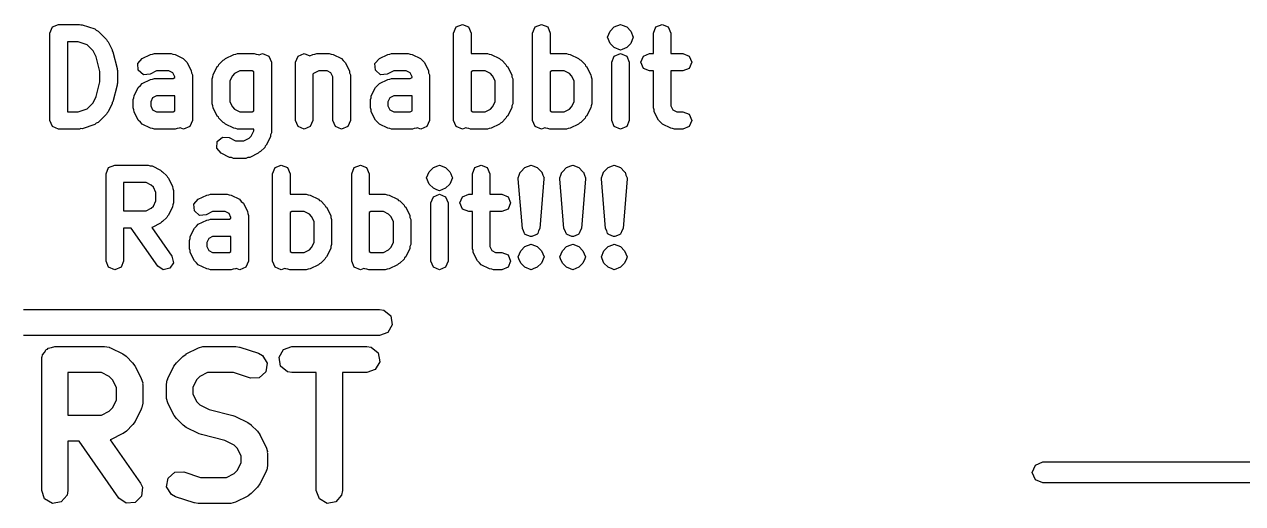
# Model space of a CAD drawing. Extents: x 93.8 to 150, y -109.9 to -90.1.
# Drawn here: x 106.72 to 113.69, y -97.87 to -95.13 of the extents above; entities that cross this region are included whole.
import ezdxf

# ---------------------------------------------------------------- set-up
doc = ezdxf.new("R2010")
doc.units = 0
doc.layers.add('BLACK', color=7, linetype='CONTINUOUS')

msp = doc.modelspace()

# ---------------------------------------------------------------- linework, layer by layer
at = {"layer": 'BLACK', "linetype": 'CONTINUOUS'}
for p, q in [((106.881, -95.1463), (106.916, -95.1317)), ((106.916, -95.1317), (107.035, -95.1317)), ((107.035, -95.1317), (107.043, -95.1348)), ((107.043, -95.1348), (107.051, -95.1343)), ((107.051, -95.1343), (107.123, -95.1581)), ((109.191, -95.1463), (109.226, -95.1317)), ((109.226, -95.1317), (109.261, -95.1463)), ((109.643, -95.1463), (109.678, -95.1317)), ((109.678, -95.1317), (109.714, -95.1463)), ((110.095, -95.1463), (110.131, -95.1317)), ((110.131, -95.1317), (110.131, -95.1317)), ((110.131, -95.1317), (110.141, -95.136)), ((110.141, -95.136), (110.166, -95.1463)), ((110.333, -95.1463), (110.369, -95.1317)), ((110.369, -95.1317), (110.404, -95.1463)), ((106.866, -95.1817), (106.881, -95.1463)), ((106.866, -95.6817), (106.866, -95.1817)), ((107.123, -95.1581), (107.131, -95.1657)), ((107.131, -95.1657), (107.142, -95.1701)), ((107.142, -95.1701), (107.19, -95.2178)), ((109.176, -95.1817), (109.191, -95.1463)), ((109.176, -95.6817), (109.176, -95.1817)), ((109.261, -95.1463), (109.276, -95.1817)), ((109.276, -95.1817), (109.276, -95.2984)), ((109.628, -95.1817), (109.643, -95.1463)), ((109.628, -95.6817), (109.628, -95.1817)), ((109.714, -95.1463), (109.728, -95.1817)), ((109.728, -95.1817), (109.728, -95.2984)), ((110.057, -95.2055), (110.071, -95.1701)), ((110.071, -95.2409), (110.057, -95.2055)), ((110.071, -95.1701), (110.095, -95.1463)), ((110.166, -95.1463), (110.166, -95.1463)), ((110.166, -95.1463), (110.166, -95.1463)), ((110.166, -95.1463), (110.19, -95.1701)), ((110.19, -95.1701), (110.19, -95.1701)), ((110.19, -95.1701), (110.19, -95.1701)), ((110.19, -95.1701), (110.204, -95.2055)), ((110.204, -95.2055), (110.19, -95.2409)), ((110.319, -95.1817), (110.333, -95.1463)), ((110.319, -95.2984), (110.319, -95.1817)), ((110.404, -95.1463), (110.419, -95.1817)), ((110.419, -95.1817), (110.419, -95.2984)), ((106.966, -95.2317), (106.966, -95.6317)), ((107.027, -95.2317), (106.966, -95.2317)), ((107.08, -95.2492), (107.027, -95.2317)), ((107.113, -95.2827), (107.08, -95.2492)), ((107.19, -95.2178), (107.193, -95.2254)), ((107.193, -95.2254), (107.199, -95.2308)), ((107.199, -95.2308), (107.223, -95.2784)), ((107.223, -95.2784), (107.223, -95.284)), ((110.095, -95.2647), (110.071, -95.2409)), ((110.071, -95.2409), (110.071, -95.2409)), ((110.095, -95.2647), (110.095, -95.2647)), ((110.131, -95.2793), (110.095, -95.2647)), ((110.141, -95.275), (110.131, -95.2793)), ((110.131, -95.2793), (110.131, -95.2793)), ((110.166, -95.2647), (110.141, -95.275)), ((110.19, -95.2409), (110.166, -95.2647)), ((107.131, -95.3182), (107.113, -95.2827)), ((107.152, -95.4021), (107.131, -95.3182)), ((107.223, -95.284), (107.227, -95.2886)), ((107.227, -95.2886), (107.251, -95.3838)), ((107.369, -95.3564), (107.394, -95.3274)), ((107.394, -95.3274), (107.442, -95.3036)), ((107.442, -95.3036), (107.453, -95.3028)), ((107.453, -95.3028), (107.464, -95.2984)), ((107.464, -95.2984), (107.559, -95.2984)), ((107.559, -95.2984), (107.57, -95.3028)), ((107.57, -95.3028), (107.582, -95.3036)), ((107.582, -95.3036), (107.629, -95.3274)), ((107.629, -95.3274), (107.64, -95.3394)), ((107.64, -95.3394), (107.652, -95.3498)), ((107.833, -95.3606), (107.857, -95.3368)), ((107.857, -95.3368), (107.865, -95.3337)), ((107.865, -95.3337), (107.87, -95.3274)), ((107.87, -95.3274), (107.918, -95.3036)), ((107.918, -95.3036), (107.929, -95.3028)), ((107.929, -95.3028), (107.94, -95.2984)), ((107.94, -95.2984), (108.035, -95.2984)), ((108.035, -95.2984), (108.046, -95.3028)), ((108.046, -95.3028), (108.058, -95.3036)), ((108.058, -95.3036), (108.063, -95.3065)), ((108.063, -95.3065), (108.083, -95.2984)), ((108.083, -95.2984), (108.118, -95.313)), ((108.118, -95.313), (108.133, -95.3484)), ((108.133, -95.3484), (108.133, -95.7531)), ((108.271, -95.3484), (108.286, -95.313)), ((108.271, -95.6817), (108.271, -95.3484)), ((108.286, -95.313), (108.321, -95.2984)), ((108.321, -95.2984), (108.354, -95.3119)), ((108.354, -95.3119), (108.37, -95.3036)), ((108.37, -95.3036), (108.382, -95.3028)), ((108.382, -95.3028), (108.393, -95.2984)), ((108.393, -95.2984), (108.464, -95.2984)), ((108.464, -95.2984), (108.475, -95.3028)), ((108.475, -95.3028), (108.486, -95.3036)), ((108.486, -95.3036), (108.534, -95.3274)), ((108.534, -95.3274), (108.544, -95.3394)), ((108.544, -95.3394), (108.556, -95.3498)), ((108.726, -95.3564), (108.751, -95.3274)), ((108.751, -95.3274), (108.799, -95.3036)), ((108.799, -95.3036), (108.81, -95.3028)), ((108.81, -95.3028), (108.821, -95.2984)), ((108.821, -95.2984), (108.916, -95.2984)), ((108.916, -95.2984), (108.927, -95.3028)), ((108.927, -95.3028), (108.939, -95.3036)), ((108.939, -95.3036), (108.986, -95.3274)), ((108.986, -95.3274), (108.997, -95.3394)), ((108.997, -95.3394), (109.009, -95.3498)), ((109.276, -95.2984), (109.369, -95.2984)), ((109.369, -95.2984), (109.379, -95.3028)), ((109.379, -95.3028), (109.391, -95.3036)), ((109.391, -95.3036), (109.439, -95.3274)), ((109.439, -95.3274), (109.444, -95.3337)), ((109.444, -95.3337), (109.452, -95.3368)), ((109.452, -95.3368), (109.475, -95.3606)), ((109.728, -95.2984), (109.821, -95.2984)), ((109.821, -95.2984), (109.832, -95.3028)), ((109.832, -95.3028), (109.843, -95.3036)), ((109.843, -95.3036), (109.891, -95.3274)), ((109.891, -95.3274), (109.896, -95.3337)), ((109.896, -95.3337), (109.904, -95.3368)), ((109.904, -95.3368), (109.928, -95.3606)), ((110.081, -95.3484), (110.095, -95.313)), ((110.081, -95.6817), (110.081, -95.3484)), ((110.095, -95.313), (110.131, -95.2984)), ((110.131, -95.2984), (110.166, -95.313)), ((110.166, -95.313), (110.181, -95.3484)), ((110.181, -95.3484), (110.181, -95.6817)), ((110.247, -95.3484), (110.262, -95.313)), ((110.262, -95.3837), (110.247, -95.3484)), ((110.262, -95.313), (110.297, -95.2984)), ((110.297, -95.2984), (110.319, -95.2984)), ((110.419, -95.2984), (110.488, -95.2984)), ((110.488, -95.2984), (110.523, -95.313)), ((110.523, -95.313), (110.538, -95.3484)), ((110.538, -95.3484), (110.523, -95.3837)), ((107.152, -95.4612), (107.152, -95.4021)), ((107.251, -95.3838), (107.25, -95.3901)), ((107.25, -95.3901), (107.252, -95.396)), ((107.252, -95.396), (107.252, -95.4674)), ((107.372, -95.3945), (107.369, -95.3564)), ((107.401, -95.4196), (107.372, -95.3945)), ((107.439, -95.4169), (107.401, -95.4196)), ((107.476, -95.3984), (107.439, -95.4169)), ((107.547, -95.3984), (107.476, -95.3984)), ((107.57, -95.4094), (107.547, -95.3984)), ((107.581, -95.4316), (107.57, -95.4094)), ((107.652, -95.3498), (107.675, -95.3974)), ((107.675, -95.3974), (107.676, -95.409)), ((107.676, -95.409), (107.681, -95.4198)), ((107.8, -95.4212), (107.824, -95.3736)), ((107.824, -95.3736), (107.83, -95.3682)), ((107.83, -95.3682), (107.833, -95.3606)), ((107.922, -95.4133), (107.91, -95.4256)), ((107.952, -95.3984), (107.922, -95.4133)), ((108.024, -95.3984), (107.952, -95.3984)), ((108.033, -95.4031), (108.024, -95.3984)), ((108.033, -95.627), (108.033, -95.4031)), ((108.375, -95.4133), (108.371, -95.4167)), ((108.371, -95.4167), (108.371, -95.6817)), ((108.404, -95.3984), (108.375, -95.4133)), ((108.452, -95.3984), (108.404, -95.3984)), ((108.474, -95.4094), (108.452, -95.3984)), ((108.485, -95.4316), (108.474, -95.4094)), ((108.556, -95.3498), (108.58, -95.3974)), ((108.58, -95.3974), (108.581, -95.409)), ((108.581, -95.409), (108.585, -95.4198)), ((108.729, -95.3945), (108.726, -95.3564)), ((108.758, -95.4196), (108.729, -95.3945)), ((108.796, -95.4169), (108.758, -95.4196)), ((108.833, -95.3984), (108.796, -95.4169)), ((108.905, -95.3984), (108.833, -95.3984)), ((108.927, -95.4094), (108.905, -95.3984)), ((108.938, -95.4316), (108.927, -95.4094)), ((109.009, -95.3498), (109.032, -95.3974)), ((109.032, -95.3974), (109.033, -95.409)), ((109.033, -95.409), (109.038, -95.4198)), ((109.285, -95.3984), (109.276, -95.4031)), ((109.276, -95.4031), (109.276, -95.627)), ((109.357, -95.3984), (109.285, -95.3984)), ((109.387, -95.4133), (109.357, -95.3984)), ((109.399, -95.4256), (109.387, -95.4133)), ((109.475, -95.3606), (109.479, -95.3682)), ((109.479, -95.3682), (109.485, -95.3736)), ((109.485, -95.3736), (109.509, -95.4212)), ((109.738, -95.3984), (109.728, -95.4031)), ((109.728, -95.4031), (109.728, -95.627)), ((109.809, -95.3984), (109.738, -95.3984)), ((109.839, -95.4133), (109.809, -95.3984)), ((109.851, -95.4256), (109.839, -95.4133)), ((109.928, -95.3606), (109.931, -95.3682)), ((109.931, -95.3682), (109.937, -95.3736)), ((109.937, -95.3736), (109.961, -95.4212)), ((110.297, -95.3984), (110.262, -95.3837)), ((110.319, -95.3984), (110.297, -95.3984)), ((110.319, -95.6103), (110.319, -95.3984)), ((110.488, -95.3984), (110.419, -95.3984)), ((110.419, -95.3984), (110.419, -95.5985)), ((110.523, -95.3837), (110.488, -95.3984)), ((107.131, -95.5452), (107.152, -95.4612)), ((107.251, -95.4795), (107.227, -95.5748)), ((107.252, -95.4674), (107.25, -95.4733)), ((107.25, -95.4733), (107.251, -95.4795)), ((107.372, -95.4927), (107.384, -95.4823)), ((107.384, -95.4823), (107.394, -95.4703)), ((107.394, -95.4703), (107.442, -95.4465)), ((107.442, -95.4465), (107.453, -95.4457)), ((107.453, -95.4457), (107.464, -95.4412)), ((107.464, -95.4412), (107.571, -95.4412)), ((107.571, -95.4412), (107.581, -95.4365)), ((107.581, -95.4365), (107.581, -95.4316)), ((107.681, -95.4198), (107.681, -95.6817)), ((107.795, -95.4436), (107.799, -95.4328)), ((107.795, -95.5865), (107.795, -95.4436)), ((107.799, -95.4328), (107.8, -95.4212)), ((107.91, -95.4256), (107.895, -95.4554)), ((107.895, -95.4554), (107.895, -95.5746)), ((108.485, -95.6817), (108.485, -95.4316)), ((108.585, -95.4198), (108.585, -95.6817)), ((108.729, -95.4927), (108.741, -95.4823)), ((108.741, -95.4823), (108.751, -95.4703)), ((108.751, -95.4703), (108.799, -95.4465)), ((108.799, -95.4465), (108.81, -95.4457)), ((108.81, -95.4457), (108.821, -95.4412)), ((108.821, -95.4412), (108.928, -95.4412)), ((108.928, -95.4412), (108.938, -95.4365)), ((108.938, -95.4365), (108.938, -95.4316)), ((109.038, -95.4198), (109.038, -95.6817)), ((109.414, -95.4554), (109.399, -95.4256)), ((109.414, -95.5746), (109.414, -95.4554)), ((109.509, -95.4212), (109.509, -95.4328)), ((109.509, -95.4328), (109.514, -95.4436)), ((109.514, -95.4436), (109.514, -95.5865)), ((109.866, -95.4554), (109.851, -95.4256)), ((109.866, -95.5746), (109.866, -95.4554)), ((109.961, -95.4212), (109.962, -95.4328)), ((109.962, -95.4328), (109.966, -95.4436)), ((109.966, -95.4436), (109.966, -95.5865)), ((107.113, -95.5806), (107.131, -95.5452)), ((107.343, -95.5626), (107.347, -95.5519)), ((107.347, -95.5519), (107.348, -95.5403)), ((107.348, -95.5403), (107.372, -95.4927)), ((107.454, -95.5523), (107.443, -95.5744)), ((107.476, -95.5412), (107.454, -95.5523)), ((107.581, -95.5412), (107.476, -95.5412)), ((107.581, -95.627), (107.581, -95.5412)), ((108.7, -95.5626), (108.704, -95.5519)), ((108.704, -95.5519), (108.705, -95.5403)), ((108.705, -95.5403), (108.729, -95.4927)), ((108.811, -95.5523), (108.8, -95.5744)), ((108.833, -95.5412), (108.811, -95.5523)), ((108.938, -95.5412), (108.833, -95.5412)), ((108.938, -95.627), (108.938, -95.5412)), ((107.027, -95.6317), (107.08, -95.6142)), ((107.08, -95.6142), (107.113, -95.5806)), ((107.223, -95.585), (107.199, -95.6326)), ((107.227, -95.5748), (107.223, -95.5793)), ((107.223, -95.5793), (107.223, -95.585)), ((107.343, -95.6103), (107.343, -95.5626)), ((107.347, -95.621), (107.343, -95.6103)), ((107.348, -95.6326), (107.347, -95.621)), ((107.443, -95.5744), (107.443, -95.5985)), ((107.443, -95.5985), (107.454, -95.6206)), ((107.454, -95.6206), (107.476, -95.6317)), ((107.571, -95.6317), (107.581, -95.627)), ((107.799, -95.5972), (107.795, -95.5865)), ((107.8, -95.6088), (107.799, -95.5972)), ((107.824, -95.6564), (107.8, -95.6088)), ((107.895, -95.5746), (107.91, -95.6045)), ((107.91, -95.6045), (107.922, -95.6168)), ((107.922, -95.6168), (107.952, -95.6317)), ((108.024, -95.6317), (108.033, -95.627)), ((108.7, -95.6103), (108.7, -95.5626)), ((108.704, -95.621), (108.7, -95.6103)), ((108.705, -95.6326), (108.704, -95.621)), ((108.8, -95.5744), (108.8, -95.5985)), ((108.8, -95.5985), (108.811, -95.6206)), ((108.811, -95.6206), (108.833, -95.6317)), ((108.928, -95.6317), (108.938, -95.627)), ((109.276, -95.627), (109.285, -95.6317)), ((109.357, -95.6317), (109.387, -95.6168)), ((109.387, -95.6168), (109.399, -95.6045)), ((109.399, -95.6045), (109.414, -95.5746)), ((109.509, -95.6088), (109.485, -95.6564)), ((109.514, -95.5865), (109.509, -95.5972)), ((109.509, -95.5972), (109.509, -95.6088)), ((109.728, -95.627), (109.738, -95.6317)), ((109.809, -95.6317), (109.839, -95.6168)), ((109.839, -95.6168), (109.851, -95.6045)), ((109.851, -95.6045), (109.866, -95.5746)), ((109.961, -95.6088), (109.937, -95.6564)), ((109.962, -95.5972), (109.961, -95.6088)), ((109.966, -95.5865), (109.962, -95.5972)), ((110.323, -95.621), (110.319, -95.6103)), ((110.324, -95.6326), (110.323, -95.621)), ((110.419, -95.5985), (110.43, -95.6206)), ((110.43, -95.6206), (110.452, -95.6317)), ((106.881, -95.717), (106.866, -95.6817)), ((106.966, -95.6317), (107.027, -95.6317)), ((107.131, -95.6977), (107.123, -95.7053)), ((107.142, -95.6932), (107.131, -95.6977)), ((107.19, -95.6456), (107.142, -95.6932)), ((107.193, -95.638), (107.19, -95.6456)), ((107.199, -95.6326), (107.193, -95.638)), ((107.372, -95.6802), (107.348, -95.6326)), ((107.384, -95.6906), (107.372, -95.6802)), ((107.394, -95.7026), (107.384, -95.6906)), ((107.476, -95.6317), (107.571, -95.6317)), ((107.681, -95.6817), (107.666, -95.717)), ((107.83, -95.6618), (107.824, -95.6564)), ((107.833, -95.6694), (107.83, -95.6618)), ((107.857, -95.6932), (107.833, -95.6694)), ((107.865, -95.6964), (107.857, -95.6932)), ((107.87, -95.7026), (107.865, -95.6964)), ((107.952, -95.6317), (108.024, -95.6317)), ((108.286, -95.717), (108.271, -95.6817)), ((108.371, -95.6817), (108.356, -95.717)), ((108.5, -95.717), (108.485, -95.6817)), ((108.585, -95.6817), (108.571, -95.717)), ((108.729, -95.6802), (108.705, -95.6326)), ((108.741, -95.6906), (108.729, -95.6802)), ((108.751, -95.7026), (108.741, -95.6906)), ((108.833, -95.6317), (108.928, -95.6317)), ((109.038, -95.6817), (109.023, -95.717)), ((109.191, -95.717), (109.176, -95.6817)), ((109.285, -95.6317), (109.357, -95.6317)), ((109.444, -95.6964), (109.439, -95.7026)), ((109.452, -95.6932), (109.444, -95.6964)), ((109.475, -95.6694), (109.452, -95.6932)), ((109.479, -95.6618), (109.475, -95.6694)), ((109.485, -95.6564), (109.479, -95.6618)), ((109.643, -95.717), (109.628, -95.6817)), ((109.738, -95.6317), (109.809, -95.6317)), ((109.896, -95.6964), (109.891, -95.7026)), ((109.904, -95.6932), (109.896, -95.6964)), ((109.928, -95.6694), (109.904, -95.6932)), ((109.931, -95.6618), (109.928, -95.6694)), ((109.937, -95.6564), (109.931, -95.6618)), ((110.095, -95.717), (110.081, -95.6817)), ((110.181, -95.6817), (110.166, -95.717)), ((110.348, -95.6802), (110.324, -95.6326)), ((110.36, -95.6906), (110.348, -95.6802)), ((110.37, -95.7026), (110.36, -95.6906)), ((110.452, -95.6317), (110.488, -95.6317)), ((110.488, -95.6317), (110.523, -95.6463)), ((110.523, -95.6463), (110.538, -95.6817)), ((110.538, -95.6817), (110.523, -95.717)), ((106.916, -95.7317), (106.881, -95.717)), ((107.035, -95.7317), (106.916, -95.7317)), ((107.043, -95.7285), (107.035, -95.7317)), ((107.051, -95.7291), (107.043, -95.7285)), ((107.123, -95.7053), (107.051, -95.7291)), ((107.442, -95.7264), (107.394, -95.7026)), ((107.453, -95.7272), (107.442, -95.7264)), ((107.464, -95.7317), (107.453, -95.7272)), ((107.583, -95.7317), (107.464, -95.7317)), ((107.594, -95.7272), (107.583, -95.7317)), ((107.605, -95.7264), (107.594, -95.7272)), ((107.611, -95.7236), (107.605, -95.7264)), ((107.631, -95.7317), (107.611, -95.7236)), ((107.666, -95.717), (107.631, -95.7317)), ((107.918, -95.7264), (107.87, -95.7026)), ((107.929, -95.7272), (107.918, -95.7264)), ((107.94, -95.7317), (107.929, -95.7272)), ((108.033, -95.7317), (107.94, -95.7317)), ((108.018, -95.7711), (108.033, -95.7413)), ((108.033, -95.7413), (108.033, -95.7317)), ((108.129, -95.7639), (108.128, -95.7755)), ((108.133, -95.7531), (108.129, -95.7639)), ((108.321, -95.7317), (108.286, -95.717)), ((108.356, -95.717), (108.321, -95.7317)), ((108.535, -95.7317), (108.5, -95.717)), ((108.571, -95.717), (108.535, -95.7317)), ((108.799, -95.7264), (108.751, -95.7026)), ((108.81, -95.7272), (108.799, -95.7264)), ((108.821, -95.7317), (108.81, -95.7272)), ((108.94, -95.7317), (108.821, -95.7317)), ((108.951, -95.7272), (108.94, -95.7317)), ((108.963, -95.7264), (108.951, -95.7272)), ((108.968, -95.7236), (108.963, -95.7264)), ((108.988, -95.7317), (108.968, -95.7236)), ((109.023, -95.717), (108.988, -95.7317)), ((109.226, -95.7317), (109.191, -95.717)), ((109.245, -95.7236), (109.226, -95.7317)), ((109.251, -95.7264), (109.245, -95.7236)), ((109.263, -95.7272), (109.251, -95.7264)), ((109.273, -95.7317), (109.263, -95.7272)), ((109.369, -95.7317), (109.273, -95.7317)), ((109.379, -95.7272), (109.369, -95.7317)), ((109.391, -95.7264), (109.379, -95.7272)), ((109.439, -95.7026), (109.391, -95.7264)), ((109.678, -95.7317), (109.643, -95.717)), ((109.698, -95.7236), (109.678, -95.7317)), ((109.703, -95.7264), (109.698, -95.7236)), ((109.715, -95.7272), (109.703, -95.7264)), ((109.726, -95.7317), (109.715, -95.7272)), ((109.821, -95.7317), (109.726, -95.7317)), ((109.832, -95.7272), (109.821, -95.7317)), ((109.843, -95.7264), (109.832, -95.7272)), ((109.891, -95.7026), (109.843, -95.7264)), ((110.131, -95.7317), (110.095, -95.717)), ((110.166, -95.717), (110.131, -95.7317)), ((110.418, -95.7264), (110.37, -95.7026)), ((110.429, -95.7272), (110.418, -95.7264)), ((110.44, -95.7317), (110.429, -95.7272)), ((110.488, -95.7317), (110.44, -95.7317)), ((110.523, -95.717), (110.488, -95.7317)), ((107.821, -95.8404), (107.824, -95.8022)), ((107.824, -95.8022), (107.853, -95.7771)), ((107.853, -95.7771), (107.891, -95.7798)), ((107.891, -95.7798), (107.928, -95.7984)), ((107.928, -95.7984), (107.976, -95.7984)), ((107.976, -95.7984), (108.006, -95.7835)), ((108.006, -95.7835), (108.018, -95.7711)), ((108.095, -95.8361), (108.071, -95.8599)), ((108.098, -95.8285), (108.095, -95.8361)), ((108.104, -95.8231), (108.098, -95.8285)), ((108.128, -95.7755), (108.104, -95.8231)), ((107.846, -95.8693), (107.821, -95.8404)), ((107.894, -95.8931), (107.846, -95.8693)), ((107.906, -95.8939), (107.894, -95.8931)), ((107.916, -95.8984), (107.906, -95.8939)), ((107.988, -95.8984), (107.916, -95.8984)), ((107.999, -95.8939), (107.988, -95.8984)), ((108.01, -95.8931), (107.999, -95.8939)), ((108.058, -95.8693), (108.01, -95.8931)), ((108.063, -95.8631), (108.058, -95.8693)), ((108.071, -95.8599), (108.063, -95.8631)), ((107.188, -95.9867), (107.202, -95.9513)), ((107.202, -95.9513), (107.238, -95.9367)), ((107.238, -95.9367), (107.428, -95.9367)), ((107.428, -95.9367), (107.439, -95.9411)), ((107.439, -95.9411), (107.451, -95.942)), ((107.451, -95.942), (107.498, -95.9658)), ((107.498, -95.9658), (107.504, -95.972)), ((107.504, -95.972), (107.511, -95.9751)), ((107.511, -95.9751), (107.535, -95.999)), ((108.14, -95.9867), (108.155, -95.9513)), ((108.155, -95.9513), (108.19, -95.9367)), ((108.19, -95.9367), (108.225, -95.9513)), ((108.225, -95.9513), (108.24, -95.9867)), ((108.593, -95.9867), (108.607, -95.9513)), ((108.607, -95.9513), (108.643, -95.9367)), ((108.643, -95.9367), (108.678, -95.9513)), ((108.678, -95.9513), (108.693, -95.9867)), ((109.021, -96.0105), (109.036, -95.9751)), ((109.036, -95.9751), (109.06, -95.9513)), ((109.036, -95.9751), (109.036, -95.9751)), ((109.06, -95.9513), (109.085, -95.941)), ((109.06, -95.9513), (109.06, -95.9513)), ((109.06, -95.9513), (109.06, -95.9513)), ((109.085, -95.941), (109.095, -95.9367)), ((109.095, -95.9367), (109.095, -95.9367)), ((109.095, -95.9367), (109.13, -95.9513)), ((109.13, -95.9513), (109.154, -95.9751)), ((109.154, -95.9751), (109.159, -95.9869)), ((109.283, -95.9867), (109.298, -95.9513)), ((109.298, -95.9513), (109.333, -95.9367)), ((109.333, -95.9367), (109.368, -95.9513)), ((109.368, -95.9513), (109.383, -95.9867)), ((109.559, -95.9772), (109.56, -95.9751)), ((109.56, -95.9751), (109.583, -95.9513)), ((109.583, -95.9513), (109.619, -95.9367)), ((109.619, -95.9367), (109.619, -95.9367)), ((109.619, -95.9367), (109.629, -95.941)), ((109.629, -95.941), (109.654, -95.9513)), ((109.654, -95.9513), (109.654, -95.9513)), ((109.654, -95.9513), (109.654, -95.9513)), ((109.654, -95.9513), (109.678, -95.9751)), ((109.678, -95.9751), (109.679, -95.9772)), ((109.797, -95.9772), (109.798, -95.9751)), ((109.798, -95.9751), (109.821, -95.9513)), ((109.821, -95.9513), (109.846, -95.941)), ((109.821, -95.9513), (109.821, -95.9513)), ((109.821, -95.9513), (109.821, -95.9513)), ((109.846, -95.941), (109.857, -95.9367)), ((109.857, -95.9367), (109.857, -95.9367)), ((109.857, -95.9367), (109.892, -95.9513)), ((109.892, -95.9513), (109.916, -95.9751)), ((109.916, -95.9751), (109.917, -95.9772)), ((110.035, -95.9772), (110.036, -95.9751)), ((110.036, -95.9751), (110.06, -95.9513)), ((110.06, -95.9513), (110.085, -95.941)), ((110.06, -95.9513), (110.06, -95.9513)), ((110.06, -95.9513), (110.06, -95.9513)), ((110.085, -95.941), (110.095, -95.9367)), ((110.095, -95.9367), (110.095, -95.9367)), ((110.095, -95.9367), (110.13, -95.9513)), ((110.13, -95.9513), (110.154, -95.9751)), ((110.154, -95.9751), (110.155, -95.9772)), ((107.188, -96.4867), (107.188, -95.9867)), ((107.288, -96.0367), (107.288, -96.1986)), ((107.416, -96.0367), (107.288, -96.0367)), ((107.446, -96.0516), (107.416, -96.0367)), ((107.535, -95.999), (107.538, -96.0066)), ((107.538, -96.0066), (107.544, -96.0119)), ((107.544, -96.0119), (107.568, -96.0596)), ((108.14, -96.4867), (108.14, -95.9867)), ((108.24, -95.9867), (108.24, -96.1034)), ((108.593, -96.4867), (108.593, -95.9867)), ((108.693, -95.9867), (108.693, -96.1034)), ((109.036, -96.0459), (109.021, -96.0105)), ((109.06, -96.0697), (109.036, -96.0459)), ((109.154, -96.0459), (109.13, -96.0697)), ((109.169, -96.0105), (109.154, -96.0459)), ((109.154, -96.0459), (109.154, -96.0459)), ((109.159, -95.9869), (109.165, -96.0025)), ((109.165, -96.0025), (109.169, -96.0105)), ((109.283, -96.1034), (109.283, -95.9867)), ((109.383, -95.9867), (109.383, -96.1034)), ((109.545, -96.0105), (109.551, -95.9946)), ((109.546, -96.0125), (109.545, -96.0105)), ((109.545, -96.0147), (109.546, -96.0125)), ((109.569, -96.3004), (109.545, -96.0147)), ((109.551, -95.9946), (109.557, -95.9782)), ((109.557, -95.9782), (109.559, -95.9772)), ((109.692, -96.0147), (109.669, -96.3004)), ((109.679, -95.9772), (109.681, -95.9782)), ((109.681, -95.9782), (109.686, -95.9946)), ((109.686, -95.9946), (109.693, -96.0105)), ((109.693, -96.0105), (109.692, -96.0125)), ((109.692, -96.0125), (109.692, -96.0147)), ((109.783, -96.0105), (109.79, -95.9946)), ((109.784, -96.0125), (109.783, -96.0105)), ((109.783, -96.0147), (109.784, -96.0125)), ((109.807, -96.3004), (109.783, -96.0147)), ((109.79, -95.9946), (109.795, -95.9782)), ((109.795, -95.9782), (109.797, -95.9772)), ((109.93, -96.0147), (109.907, -96.3004)), ((109.917, -95.9772), (109.919, -95.9782)), ((109.919, -95.9782), (109.924, -95.9946)), ((109.924, -95.9946), (109.931, -96.0105)), ((109.931, -96.0105), (109.93, -96.0125)), ((109.93, -96.0125), (109.93, -96.0147)), ((110.021, -96.0105), (110.028, -95.9946)), ((110.022, -96.0125), (110.021, -96.0105)), ((110.021, -96.0147), (110.022, -96.0125)), ((110.045, -96.3004), (110.021, -96.0147)), ((110.028, -95.9946), (110.033, -95.9782)), ((110.033, -95.9782), (110.035, -95.9772)), ((110.169, -96.0147), (110.145, -96.3004)), ((110.155, -95.9772), (110.157, -95.9782)), ((110.157, -95.9782), (110.162, -95.9946)), ((110.162, -95.9946), (110.169, -96.0105)), ((110.169, -96.0105), (110.168, -96.0125)), ((110.168, -96.0125), (110.169, -96.0147)), ((107.459, -96.0639), (107.446, -96.0516)), ((107.473, -96.0937), (107.459, -96.0639)), ((107.473, -96.1416), (107.473, -96.0937)), ((107.568, -96.0596), (107.569, -96.0712)), ((107.569, -96.0712), (107.573, -96.0819)), ((107.573, -96.0819), (107.573, -96.1534)), ((107.715, -96.1324), (107.763, -96.1086)), ((107.763, -96.1086), (107.775, -96.1078)), ((107.775, -96.1078), (107.785, -96.1034)), ((107.785, -96.1034), (107.881, -96.1034)), ((107.881, -96.1034), (107.891, -96.1078)), ((107.891, -96.1078), (107.903, -96.1086)), ((107.903, -96.1086), (107.951, -96.1324)), ((108.24, -96.1034), (108.333, -96.1034)), ((108.333, -96.1034), (108.344, -96.1078)), ((108.344, -96.1078), (108.355, -96.1086)), ((108.355, -96.1086), (108.403, -96.1324)), ((108.693, -96.1034), (108.785, -96.1034)), ((108.785, -96.1034), (108.796, -96.1078)), ((108.796, -96.1078), (108.808, -96.1086)), ((108.808, -96.1086), (108.855, -96.1324)), ((109.08, -96.0782), (109.06, -96.0697)), ((109.06, -96.118), (109.095, -96.1034)), ((109.095, -96.0843), (109.08, -96.0782)), ((109.13, -96.0697), (109.095, -96.0843)), ((109.095, -96.0843), (109.095, -96.0843)), ((109.095, -96.1034), (109.13, -96.118)), ((109.13, -96.0697), (109.13, -96.0697)), ((109.226, -96.118), (109.262, -96.1034)), ((109.262, -96.1034), (109.283, -96.1034)), ((109.383, -96.1034), (109.452, -96.1034)), ((109.452, -96.1034), (109.487, -96.118)), ((107.416, -96.1986), (107.446, -96.1837)), ((107.446, -96.1837), (107.459, -96.1714)), ((107.459, -96.1714), (107.473, -96.1416)), ((107.568, -96.1757), (107.544, -96.2233)), ((107.569, -96.1641), (107.568, -96.1757)), ((107.573, -96.1534), (107.569, -96.1641)), ((107.69, -96.1614), (107.715, -96.1324)), ((107.693, -96.1995), (107.69, -96.1614)), ((107.951, -96.1324), (107.961, -96.1444)), ((107.961, -96.1444), (107.973, -96.1548)), ((107.973, -96.1548), (107.997, -96.2024)), ((108.403, -96.1324), (108.408, -96.1387)), ((108.408, -96.1387), (108.416, -96.1418)), ((108.416, -96.1418), (108.44, -96.1656)), ((108.44, -96.1656), (108.443, -96.1732)), ((108.443, -96.1732), (108.449, -96.1786)), ((108.449, -96.1786), (108.473, -96.2262)), ((108.855, -96.1324), (108.861, -96.1387)), ((108.861, -96.1387), (108.868, -96.1418)), ((108.868, -96.1418), (108.892, -96.1656)), ((108.892, -96.1656), (108.895, -96.1732)), ((108.895, -96.1732), (108.902, -96.1786)), ((108.902, -96.1786), (108.925, -96.2262)), ((109.045, -96.1534), (109.06, -96.118)), ((109.045, -96.4867), (109.045, -96.1534)), ((109.13, -96.118), (109.145, -96.1534)), ((109.145, -96.1534), (109.145, -96.4867)), ((109.212, -96.1534), (109.226, -96.118)), ((109.226, -96.1887), (109.212, -96.1534)), ((109.487, -96.118), (109.502, -96.1534)), ((109.502, -96.1534), (109.487, -96.1887)), ((107.288, -96.1986), (107.416, -96.1986)), ((107.535, -96.2363), (107.511, -96.2601)), ((107.538, -96.2287), (107.535, -96.2363)), ((107.544, -96.2233), (107.538, -96.2287)), ((107.722, -96.2246), (107.693, -96.1995)), ((107.715, -96.2753), (107.763, -96.2515)), ((107.76, -96.2219), (107.722, -96.2246)), ((107.797, -96.2034), (107.76, -96.2219)), ((107.763, -96.2515), (107.775, -96.2507)), ((107.775, -96.2507), (107.785, -96.2462)), ((107.785, -96.2462), (107.893, -96.2462)), ((107.869, -96.2034), (107.797, -96.2034)), ((107.891, -96.2144), (107.869, -96.2034)), ((107.902, -96.2366), (107.891, -96.2144)), ((107.893, -96.2462), (107.902, -96.2415)), ((107.902, -96.2415), (107.902, -96.2366)), ((107.997, -96.2024), (107.998, -96.214)), ((107.998, -96.214), (108.002, -96.2248)), ((108.002, -96.2248), (108.002, -96.4867)), ((108.25, -96.2034), (108.24, -96.2081)), ((108.24, -96.2081), (108.24, -96.432)), ((108.321, -96.2034), (108.25, -96.2034)), ((108.351, -96.2183), (108.321, -96.2034)), ((108.363, -96.2306), (108.351, -96.2183)), ((108.378, -96.2604), (108.363, -96.2306)), ((108.473, -96.2262), (108.474, -96.2378)), ((108.474, -96.2378), (108.478, -96.2486)), ((108.478, -96.2486), (108.478, -96.3915)), ((108.702, -96.2034), (108.693, -96.2081)), ((108.693, -96.2081), (108.693, -96.432)), ((108.774, -96.2034), (108.702, -96.2034)), ((108.803, -96.2183), (108.774, -96.2034)), ((108.816, -96.2306), (108.803, -96.2183)), ((108.831, -96.2604), (108.816, -96.2306)), ((108.925, -96.2262), (108.926, -96.2378)), ((108.926, -96.2378), (108.931, -96.2486)), ((108.931, -96.2486), (108.931, -96.3915)), ((109.262, -96.2034), (109.226, -96.1887)), ((109.283, -96.2034), (109.262, -96.2034)), ((109.283, -96.4153), (109.283, -96.2034)), ((109.452, -96.2034), (109.383, -96.2034)), ((109.383, -96.2034), (109.383, -96.4035)), ((109.487, -96.1887), (109.452, -96.2034)), ((107.331, -96.2986), (107.288, -96.2986)), ((107.288, -96.2986), (107.288, -96.4867)), ((107.483, -96.5154), (107.331, -96.2986)), ((107.451, -96.2933), (107.449, -96.2934)), ((107.449, -96.2934), (107.564, -96.458)), ((107.498, -96.2695), (107.451, -96.2933)), ((107.504, -96.2633), (107.498, -96.2695)), ((107.511, -96.2601), (107.504, -96.2633)), ((107.669, -96.3453), (107.693, -96.2977)), ((107.693, -96.2977), (107.705, -96.2873)), ((107.705, -96.2873), (107.715, -96.2753)), ((108.378, -96.3796), (108.378, -96.2604)), ((108.831, -96.3796), (108.831, -96.2604)), ((109.576, -96.314), (109.569, -96.3004)), ((109.581, -96.3285), (109.576, -96.314)), ((109.662, -96.314), (109.657, -96.3285)), ((109.669, -96.3004), (109.662, -96.314)), ((109.814, -96.314), (109.807, -96.3004)), ((109.819, -96.3285), (109.814, -96.314)), ((109.9, -96.314), (109.895, -96.3285)), ((109.907, -96.3004), (109.9, -96.314)), ((110.052, -96.314), (110.045, -96.3004)), ((110.057, -96.3285), (110.052, -96.314)), ((110.138, -96.314), (110.133, -96.3285)), ((110.145, -96.3004), (110.138, -96.314)), ((107.664, -96.3676), (107.668, -96.3569)), ((107.664, -96.4153), (107.664, -96.3676)), ((107.668, -96.3569), (107.669, -96.3453)), ((107.775, -96.3573), (107.764, -96.3794)), ((107.764, -96.3794), (107.764, -96.4035)), ((107.797, -96.3462), (107.775, -96.3573)), ((107.902, -96.3462), (107.797, -96.3462)), ((107.902, -96.432), (107.902, -96.3462)), ((108.363, -96.4095), (108.378, -96.3796)), ((108.478, -96.3915), (108.474, -96.4022)), ((108.816, -96.4095), (108.831, -96.3796)), ((108.931, -96.3915), (108.926, -96.4022)), ((109.583, -96.3295), (109.581, -96.3285)), ((109.583, -96.3316), (109.583, -96.3295)), ((109.585, -96.3324), (109.583, -96.3316)), ((109.583, -96.4037), (109.619, -96.3891)), ((109.586, -96.3344), (109.585, -96.3324)), ((109.601, -96.339), (109.586, -96.3344)), ((109.615, -96.346), (109.601, -96.339)), ((109.617, -96.3454), (109.615, -96.346)), ((109.619, -96.3462), (109.617, -96.3454)), ((109.621, -96.3454), (109.619, -96.3462)), ((109.619, -96.3891), (109.619, -96.3891)), ((109.619, -96.3891), (109.624, -96.3915)), ((109.623, -96.346), (109.621, -96.3454)), ((109.636, -96.339), (109.623, -96.346)), ((109.624, -96.3915), (109.654, -96.4037)), ((109.651, -96.3344), (109.636, -96.339)), ((109.652, -96.3324), (109.651, -96.3344)), ((109.654, -96.3316), (109.652, -96.3324)), ((109.655, -96.3295), (109.654, -96.3316)), ((109.657, -96.3285), (109.655, -96.3295)), ((109.821, -96.3295), (109.819, -96.3285)), ((109.821, -96.3316), (109.821, -96.3295)), ((109.823, -96.3324), (109.821, -96.3316)), ((109.821, -96.4037), (109.848, -96.3929)), ((109.825, -96.3344), (109.823, -96.3324)), ((109.839, -96.339), (109.825, -96.3344)), ((109.853, -96.346), (109.839, -96.339)), ((109.848, -96.3929), (109.857, -96.3891)), ((109.855, -96.3454), (109.853, -96.346)), ((109.857, -96.3462), (109.855, -96.3454)), ((109.859, -96.3454), (109.857, -96.3462)), ((109.857, -96.3891), (109.857, -96.3891)), ((109.857, -96.3891), (109.892, -96.4037)), ((109.861, -96.346), (109.859, -96.3454)), ((109.875, -96.339), (109.861, -96.346)), ((109.889, -96.3344), (109.875, -96.339)), ((109.89, -96.3324), (109.889, -96.3344)), ((109.892, -96.3316), (109.89, -96.3324)), ((109.893, -96.3295), (109.892, -96.3316)), ((109.895, -96.3285), (109.893, -96.3295)), ((110.059, -96.3295), (110.057, -96.3285)), ((110.06, -96.3316), (110.059, -96.3295)), ((110.062, -96.3324), (110.06, -96.3316)), ((110.06, -96.4037), (110.086, -96.3929)), ((110.063, -96.3344), (110.062, -96.3324)), ((110.077, -96.339), (110.063, -96.3344)), ((110.091, -96.346), (110.077, -96.339)), ((110.086, -96.3929), (110.095, -96.3891)), ((110.093, -96.3454), (110.091, -96.346)), ((110.095, -96.3462), (110.093, -96.3454)), ((110.097, -96.3454), (110.095, -96.3462)), ((110.095, -96.3891), (110.095, -96.3891)), ((110.095, -96.3891), (110.13, -96.4037)), ((110.099, -96.346), (110.097, -96.3454)), ((110.113, -96.339), (110.099, -96.346)), ((110.127, -96.3344), (110.113, -96.339)), ((110.128, -96.3324), (110.127, -96.3344)), ((110.13, -96.3316), (110.128, -96.3324)), ((110.131, -96.3295), (110.13, -96.3316)), ((110.133, -96.3285), (110.131, -96.3295)), ((107.564, -96.458), (107.573, -96.4954)), ((107.668, -96.426), (107.664, -96.4153)), ((107.669, -96.4376), (107.668, -96.426)), ((107.693, -96.4852), (107.669, -96.4376)), ((107.764, -96.4035), (107.775, -96.4256)), ((107.775, -96.4256), (107.797, -96.4367)), ((107.797, -96.4367), (107.893, -96.4367)), ((107.893, -96.4367), (107.902, -96.432)), ((108.24, -96.432), (108.25, -96.4367)), ((108.25, -96.4367), (108.321, -96.4367)), ((108.321, -96.4367), (108.351, -96.4218)), ((108.351, -96.4218), (108.363, -96.4095)), ((108.449, -96.4614), (108.443, -96.4668)), ((108.473, -96.4138), (108.449, -96.4614)), ((108.474, -96.4022), (108.473, -96.4138)), ((108.693, -96.432), (108.702, -96.4367)), ((108.702, -96.4367), (108.774, -96.4367)), ((108.774, -96.4367), (108.803, -96.4218)), ((108.803, -96.4218), (108.816, -96.4095)), ((108.902, -96.4614), (108.895, -96.4668)), ((108.925, -96.4138), (108.902, -96.4614)), ((108.926, -96.4022), (108.925, -96.4138)), ((109.287, -96.426), (109.283, -96.4153)), ((109.288, -96.4376), (109.287, -96.426)), ((109.312, -96.4852), (109.288, -96.4376)), ((109.383, -96.4035), (109.394, -96.4256)), ((109.394, -96.4256), (109.416, -96.4367)), ((109.416, -96.4367), (109.452, -96.4367)), ((109.452, -96.4367), (109.487, -96.4513)), ((109.487, -96.4513), (109.502, -96.4867)), ((109.545, -96.4627), (109.56, -96.4275)), ((109.545, -96.4629), (109.545, -96.4627)), ((109.549, -96.4732), (109.545, -96.4629)), ((109.56, -96.4275), (109.583, -96.4037)), ((109.56, -96.4275), (109.56, -96.4275)), ((109.583, -96.4037), (109.583, -96.4037)), ((109.654, -96.4037), (109.678, -96.4275)), ((109.678, -96.4275), (109.693, -96.4629)), ((109.693, -96.4629), (109.678, -96.4982)), ((109.783, -96.4627), (109.798, -96.4275)), ((109.783, -96.4629), (109.783, -96.4627)), ((109.787, -96.4732), (109.783, -96.4629)), ((109.798, -96.4275), (109.821, -96.4037)), ((109.892, -96.4037), (109.892, -96.4037)), ((109.892, -96.4037), (109.916, -96.4275)), ((109.916, -96.4275), (109.916, -96.4275)), ((109.916, -96.4275), (109.931, -96.4627)), ((109.931, -96.4629), (109.926, -96.4739)), ((109.931, -96.4627), (109.931, -96.4629)), ((110.021, -96.4627), (110.036, -96.4275)), ((110.021, -96.4629), (110.021, -96.4627)), ((110.025, -96.4732), (110.021, -96.4629)), ((110.036, -96.4275), (110.06, -96.4037)), ((110.13, -96.4037), (110.13, -96.4037)), ((110.13, -96.4037), (110.154, -96.4275)), ((110.154, -96.4275), (110.154, -96.4275)), ((110.154, -96.4275), (110.169, -96.4627)), ((110.169, -96.4629), (110.164, -96.4739)), ((110.169, -96.4627), (110.169, -96.4629)), ((107.202, -96.522), (107.188, -96.4867)), ((107.238, -96.5367), (107.202, -96.522)), ((107.273, -96.522), (107.238, -96.5367)), ((107.288, -96.4867), (107.273, -96.522)), ((107.515, -96.5359), (107.483, -96.5154)), ((107.552, -96.5277), (107.515, -96.5359)), ((107.573, -96.4954), (107.552, -96.5277)), ((107.705, -96.4956), (107.693, -96.4852)), ((107.715, -96.5076), (107.705, -96.4956)), ((107.763, -96.5314), (107.715, -96.5076)), ((107.775, -96.5322), (107.763, -96.5314)), ((107.785, -96.5367), (107.775, -96.5322)), ((107.915, -96.5322), (107.904, -96.5367)), ((107.927, -96.5314), (107.915, -96.5322)), ((107.932, -96.5286), (107.927, -96.5314)), ((107.952, -96.5367), (107.932, -96.5286)), ((107.987, -96.522), (107.952, -96.5367)), ((108.002, -96.4867), (107.987, -96.522)), ((108.155, -96.522), (108.14, -96.4867)), ((108.19, -96.5367), (108.155, -96.522)), ((108.21, -96.5286), (108.19, -96.5367)), ((108.215, -96.5314), (108.21, -96.5286)), ((108.227, -96.5322), (108.215, -96.5314)), ((108.238, -96.5367), (108.227, -96.5322)), ((108.344, -96.5322), (108.333, -96.5367)), ((108.355, -96.5314), (108.344, -96.5322)), ((108.403, -96.5076), (108.355, -96.5314)), ((108.408, -96.5014), (108.403, -96.5076)), ((108.416, -96.4982), (108.408, -96.5014)), ((108.44, -96.4744), (108.416, -96.4982)), ((108.443, -96.4668), (108.44, -96.4744)), ((108.607, -96.522), (108.593, -96.4867)), ((108.643, -96.5367), (108.607, -96.522)), ((108.662, -96.5286), (108.643, -96.5367)), ((108.668, -96.5314), (108.662, -96.5286)), ((108.679, -96.5322), (108.668, -96.5314)), ((108.69, -96.5367), (108.679, -96.5322)), ((108.796, -96.5322), (108.785, -96.5367)), ((108.808, -96.5314), (108.796, -96.5322)), ((108.855, -96.5076), (108.808, -96.5314)), ((108.861, -96.5014), (108.855, -96.5076)), ((108.868, -96.4982), (108.861, -96.5014)), ((108.892, -96.4744), (108.868, -96.4982)), ((108.895, -96.4668), (108.892, -96.4744)), ((109.06, -96.522), (109.045, -96.4867)), ((109.095, -96.5367), (109.06, -96.522)), ((109.13, -96.522), (109.095, -96.5367)), ((109.145, -96.4867), (109.13, -96.522)), ((109.324, -96.4956), (109.312, -96.4852)), ((109.334, -96.5076), (109.324, -96.4956)), ((109.382, -96.5314), (109.334, -96.5076)), ((109.394, -96.5322), (109.382, -96.5314)), ((109.404, -96.5367), (109.394, -96.5322)), ((109.487, -96.522), (109.452, -96.5367)), ((109.502, -96.4867), (109.487, -96.522)), ((109.56, -96.4982), (109.549, -96.4732)), ((109.583, -96.522), (109.56, -96.4982)), ((109.619, -96.5367), (109.583, -96.522)), ((109.631, -96.5314), (109.619, -96.5367)), ((109.654, -96.522), (109.631, -96.5314)), ((109.678, -96.4982), (109.654, -96.522)), ((109.654, -96.522), (109.654, -96.522)), ((109.678, -96.4982), (109.678, -96.4982)), ((109.678, -96.4982), (109.678, -96.4982)), ((109.798, -96.4982), (109.787, -96.4732)), ((109.821, -96.522), (109.798, -96.4982)), ((109.798, -96.4982), (109.798, -96.4982)), ((109.844, -96.5314), (109.821, -96.522)), ((109.821, -96.522), (109.821, -96.522)), ((109.821, -96.522), (109.821, -96.522)), ((109.857, -96.5367), (109.844, -96.5314)), ((109.892, -96.522), (109.857, -96.5367)), ((109.916, -96.4982), (109.892, -96.522)), ((109.926, -96.4739), (109.916, -96.4982)), ((110.036, -96.4982), (110.025, -96.4732)), ((110.06, -96.522), (110.036, -96.4982)), ((110.036, -96.4982), (110.036, -96.4982)), ((110.082, -96.5314), (110.06, -96.522)), ((110.06, -96.522), (110.06, -96.522)), ((110.06, -96.522), (110.06, -96.522)), ((110.095, -96.5367), (110.082, -96.5314)), ((110.13, -96.522), (110.095, -96.5367)), ((110.154, -96.4982), (110.13, -96.522)), ((110.164, -96.4739), (110.154, -96.4982)), ((107.904, -96.5367), (107.785, -96.5367)), ((108.333, -96.5367), (108.238, -96.5367)), ((108.785, -96.5367), (108.69, -96.5367)), ((109.452, -96.5367), (109.404, -96.5367)), ((109.619, -96.5367), (109.619, -96.5367)), ((109.857, -96.5367), (109.857, -96.5367)), ((110.095, -96.5367), (110.095, -96.5367)), ((106.715, -96.7625), (108.751, -96.7625)), ((108.751, -96.7625), (108.776, -96.767)), ((108.776, -96.767), (108.816, -96.8)), ((108.816, -96.8), (108.825, -96.8505)), ((108.825, -96.8505), (108.799, -96.895)), ((108.751, -96.9125), (106.715, -96.9125)), ((108.799, -96.895), (108.751, -96.9125)), ((106.823, -97.0236), (106.836, -97.0087)), ((106.836, -97.0087), (106.845, -96.9918)), ((106.845, -96.9918), (106.852, -96.9895)), ((106.852, -96.9895), (106.856, -96.9843)), ((106.856, -96.9843), (106.875, -96.9809)), ((106.875, -96.9809), (106.894, -96.9743)), ((106.894, -96.9743), (107.179, -96.9743)), ((107.179, -96.9743), (107.205, -96.9788)), ((107.205, -96.9788), (107.208, -96.9817)), ((107.208, -96.9817), (107.213, -96.9822)), ((107.213, -96.9822), (107.284, -97.0179)), ((107.284, -97.0179), (107.302, -97.0313)), ((107.626, -97.032), (107.645, -97.0191)), ((107.645, -97.0191), (107.646, -97.0179)), ((107.646, -97.0179), (107.717, -96.9822)), ((107.717, -96.9822), (107.742, -96.9748)), ((107.742, -96.9748), (107.746, -96.9758)), ((107.746, -96.9758), (107.751, -96.9743)), ((107.751, -96.9743), (107.929, -96.9743)), ((107.929, -96.9743), (107.951, -96.9782)), ((107.951, -96.9782), (107.953, -96.9781)), ((107.953, -96.9781), (108.06, -97.0138)), ((108.06, -97.0138), (108.083, -97.0263)), ((108.177, -97.0363), (108.203, -96.9918)), ((108.203, -96.9918), (108.251, -96.9743)), ((108.251, -96.9743), (108.679, -96.9743)), ((108.679, -96.9743), (108.705, -96.9788)), ((108.705, -96.9788), (108.744, -97.0118)), ((108.744, -97.0118), (108.753, -97.0623)), ((106.819, -97.0493), (106.82, -97.0395)), ((106.819, -97.7993), (106.819, -97.0493)), ((106.82, -97.0363), (106.821, -97.0334)), ((106.82, -97.0395), (106.82, -97.0363)), ((106.821, -97.0334), (106.823, -97.0236)), ((107.302, -97.0313), (107.304, -97.032)), ((107.304, -97.032), (107.339, -97.0677)), ((107.339, -97.0677), (107.352, -97.086)), ((107.352, -97.086), (107.354, -97.0872)), ((107.354, -97.0872), (107.389, -97.1586)), ((107.541, -97.1586), (107.576, -97.0872)), ((107.576, -97.0872), (107.59, -97.0692)), ((107.59, -97.0692), (107.591, -97.0677)), ((107.591, -97.0677), (107.626, -97.032)), ((108.083, -97.0263), (108.11, -97.07)), ((108.11, -97.07), (108.102, -97.1207)), ((108.186, -97.0868), (108.177, -97.0363)), ((108.225, -97.1198), (108.186, -97.0868)), ((108.753, -97.0623), (108.727, -97.1067)), ((106.969, -97.1243), (106.969, -97.3671)), ((107.162, -97.1243), (106.969, -97.1243)), ((107.206, -97.1466), (107.162, -97.1243)), ((107.225, -97.1651), (107.206, -97.1466)), ((107.389, -97.1586), (107.397, -97.1836)), ((107.54, -97.1631), (107.541, -97.1586)), ((107.724, -97.1466), (107.705, -97.1651)), ((107.768, -97.1243), (107.724, -97.1466)), ((107.917, -97.1243), (107.768, -97.1243)), ((108.013, -97.1562), (107.917, -97.1243)), ((108.064, -97.1547), (108.013, -97.1562)), ((108.102, -97.1207), (108.064, -97.1547)), ((108.251, -97.1243), (108.225, -97.1198)), ((108.39, -97.1243), (108.251, -97.1243)), ((108.39, -97.7993), (108.39, -97.1243)), ((108.679, -97.1243), (108.54, -97.1243)), ((108.54, -97.1243), (108.54, -97.7993)), ((108.727, -97.1067), (108.679, -97.1243)), ((107.247, -97.2098), (107.225, -97.1651)), ((107.247, -97.2816), (107.247, -97.2098)), ((107.397, -97.1836), (107.396, -97.1879)), ((107.396, -97.1879), (107.397, -97.1921)), ((107.397, -97.1921), (107.397, -97.2993)), ((107.533, -97.1921), (107.537, -97.1665)), ((107.533, -97.2636), (107.533, -97.1921)), ((107.537, -97.1665), (107.54, -97.1631)), ((107.705, -97.1651), (107.683, -97.2098)), ((107.683, -97.2098), (107.683, -97.2459)), ((107.225, -97.3263), (107.247, -97.2816)), ((107.397, -97.2993), (107.393, -97.3249)), ((107.534, -97.2678), (107.533, -97.2636)), ((107.533, -97.2721), (107.534, -97.2678)), ((107.541, -97.2971), (107.533, -97.2721)), ((107.576, -97.3685), (107.541, -97.2971)), ((107.683, -97.2459), (107.705, -97.2906)), ((107.705, -97.2906), (107.724, -97.3091)), ((106.969, -97.3671), (107.162, -97.3671)), ((107.162, -97.3671), (107.206, -97.3448)), ((107.206, -97.3448), (107.225, -97.3263)), ((107.389, -97.3328), (107.354, -97.4043)), ((107.39, -97.3284), (107.389, -97.3328)), ((107.393, -97.3249), (107.39, -97.3284)), ((107.578, -97.3697), (107.576, -97.3685)), ((107.591, -97.388), (107.578, -97.3697)), ((107.724, -97.3091), (107.777, -97.3357)), ((107.777, -97.3357), (107.912, -97.3694)), ((107.912, -97.3694), (107.924, -97.3747)), ((107.339, -97.4237), (107.304, -97.4595)), ((107.34, -97.4223), (107.339, -97.4237)), ((107.354, -97.4043), (107.34, -97.4223)), ((107.626, -97.4237), (107.591, -97.388)), ((107.628, -97.4244), (107.626, -97.4237)), ((107.646, -97.4378), (107.628, -97.4244)), ((107.717, -97.4735), (107.646, -97.4378)), ((107.924, -97.3747), (107.927, -97.3751)), ((107.927, -97.3751), (107.999, -97.4108)), ((107.999, -97.4108), (108.017, -97.4241)), ((108.017, -97.4241), (108.018, -97.4248)), ((108.018, -97.4248), (108.054, -97.4605)), ((107.213, -97.5092), (107.211, -97.5098)), ((107.211, -97.5098), (107.384, -97.7563)), ((107.284, -97.4735), (107.213, -97.5092)), ((107.285, -97.4723), (107.284, -97.4735)), ((107.304, -97.4595), (107.285, -97.4723)), ((107.721, -97.4739), (107.717, -97.4735)), ((107.733, -97.4792), (107.721, -97.4739)), ((107.867, -97.5129), (107.733, -97.4792)), ((108.054, -97.4605), (108.067, -97.4789)), ((108.067, -97.4789), (108.068, -97.48)), ((108.068, -97.48), (108.104, -97.5515)), ((107.033, -97.5171), (106.969, -97.5171)), ((106.969, -97.5171), (106.969, -97.7993)), ((107.261, -97.8423), (107.033, -97.5171)), ((107.921, -97.5395), (107.867, -97.5129)), ((107.939, -97.558), (107.921, -97.5395)), ((107.961, -97.6027), (107.939, -97.558)), ((108.104, -97.5515), (108.111, -97.5764)), ((108.111, -97.5764), (108.11, -97.5808)), ((107.939, -97.6834), (107.961, -97.6387)), ((107.961, -97.6387), (107.961, -97.6027)), ((108.11, -97.5808), (108.111, -97.585)), ((108.111, -97.585), (108.111, -97.6564)), ((112.504, -97.6536), (112.546, -97.636)), ((112.546, -97.636), (113.856, -97.636)), ((107.542, -97.7279), (107.58, -97.6938)), ((107.58, -97.6938), (107.632, -97.6924)), ((107.632, -97.6924), (107.727, -97.7243)), ((107.876, -97.7243), (107.921, -97.7019)), ((107.921, -97.7019), (107.939, -97.6834)), ((108.104, -97.69), (108.068, -97.7614)), ((108.107, -97.6821), (108.104, -97.6855)), ((108.104, -97.6855), (108.104, -97.69)), ((108.111, -97.6564), (108.107, -97.6821)), ((112.486, -97.696), (112.504, -97.6536)), ((112.504, -97.7384), (112.486, -97.696)), ((107.384, -97.7563), (107.395, -97.7799)), ((107.395, -97.7799), (107.39, -97.831)), ((107.534, -97.7786), (107.542, -97.7279)), ((107.561, -97.8223), (107.534, -97.7786)), ((107.727, -97.7243), (107.876, -97.7243)), ((108.054, -97.7809), (108.018, -97.8166)), ((108.068, -97.7614), (108.054, -97.7794)), ((108.054, -97.7794), (108.054, -97.7809)), ((112.546, -97.756), (112.504, -97.7384)), ((113.796, -97.756), (112.546, -97.756)), ((106.836, -97.8475), (106.819, -97.7993)), ((106.881, -97.8731), (106.836, -97.8475)), ((106.964, -97.8249), (106.931, -97.8642)), ((106.969, -97.7993), (106.964, -97.8249)), ((107.303, -97.8717), (107.261, -97.8423)), ((107.39, -97.831), (107.354, -97.8673)), ((107.584, -97.8347), (107.561, -97.8223)), ((107.691, -97.8704), (107.584, -97.8347)), ((107.999, -97.8307), (107.927, -97.8664)), ((108, -97.8295), (107.999, -97.8307)), ((108.018, -97.8166), (108, -97.8295)), ((108.408, -97.8475), (108.39, -97.7993)), ((108.452, -97.8731), (108.408, -97.8475)), ((108.535, -97.8249), (108.502, -97.8642)), ((108.54, -97.7993), (108.535, -97.8249)), ((106.931, -97.8642), (106.881, -97.8731)), ((107.354, -97.8673), (107.303, -97.8717)), ((107.693, -97.8704), (107.691, -97.8704)), ((107.715, -97.8743), (107.693, -97.8704)), ((107.894, -97.8743), (107.715, -97.8743)), ((107.898, -97.8728), (107.894, -97.8743)), ((107.902, -97.8738), (107.898, -97.8728)), ((107.927, -97.8664), (107.902, -97.8738)), ((108.502, -97.8642), (108.452, -97.8731))]:
    msp.add_line(p, q, dxfattribs=at)

doc.saveas('drawing.dxf')
